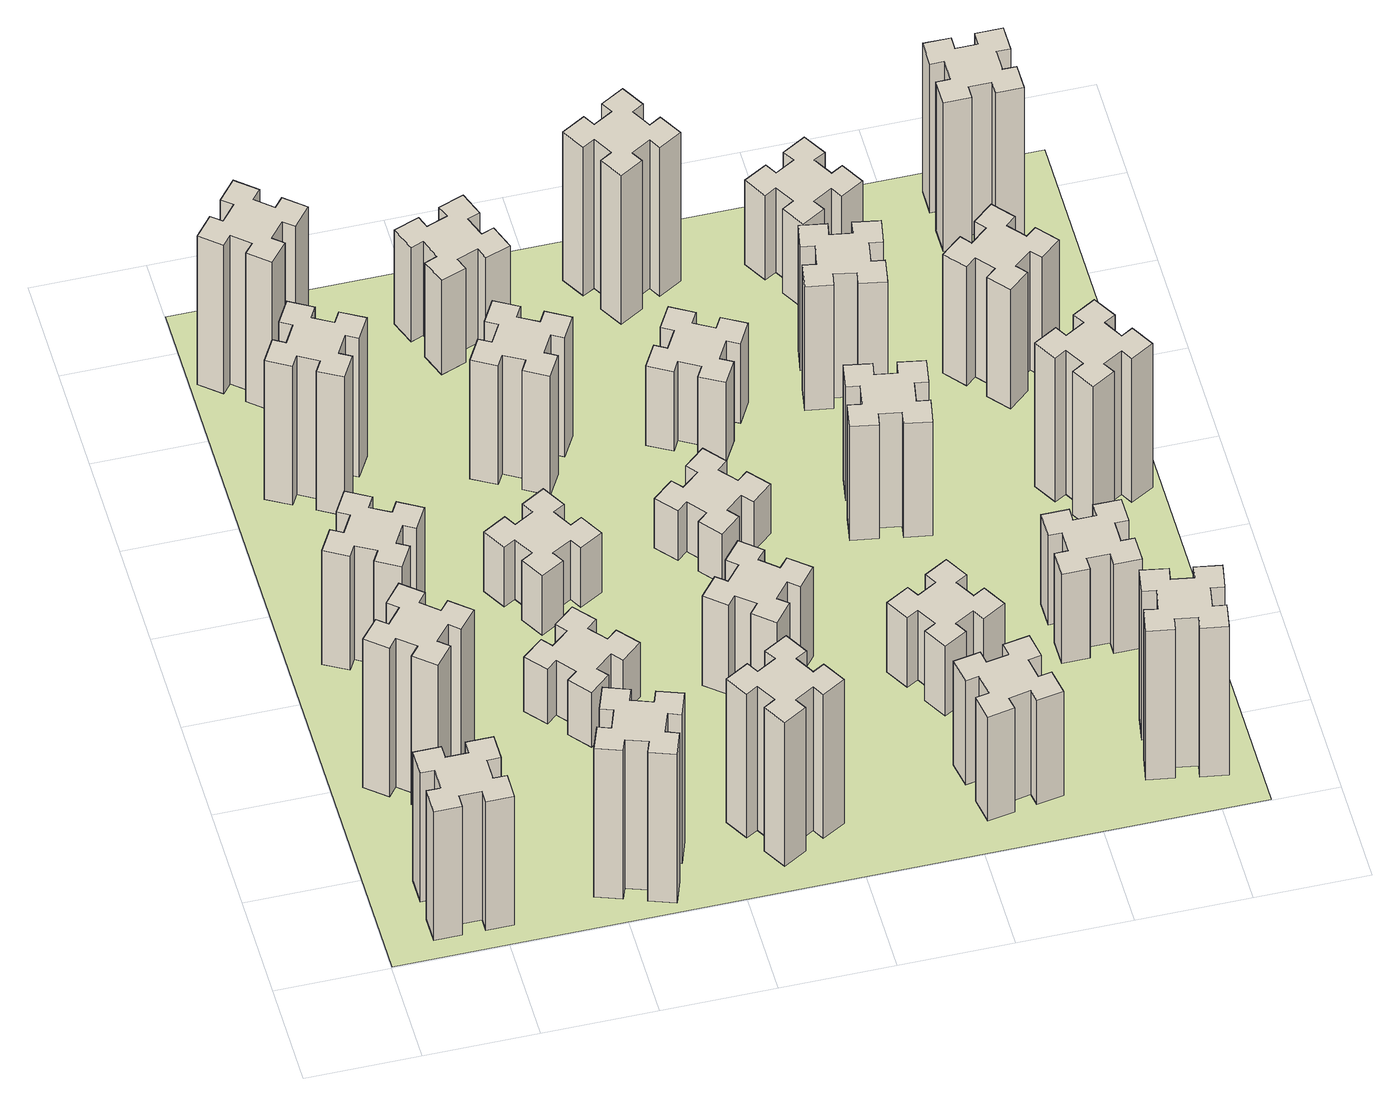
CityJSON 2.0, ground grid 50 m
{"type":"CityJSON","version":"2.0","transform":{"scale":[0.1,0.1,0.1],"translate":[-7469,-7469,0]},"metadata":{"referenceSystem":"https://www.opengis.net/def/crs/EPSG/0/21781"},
"CityObjects":{
"building1":{"type":"Building","attributes":{"class":"1000","function":"1000","usage":"1000","yearOfConstruction":2016,"roofType":"1000","measuredHeight":78,"storeysAboveGround":30,"storeysBelowGround":0},"geometry":[{"type":"Solid","lod":"1","boundaries":[[[[0,1,2,3,4,5,6,7,8,9,10,11,12,13,14,15,16,17,18,19]],[[17,16,20,21]],[[16,15,22,20]],[[15,14,23,22]],[[14,13,24,23]],[[13,12,25,24]],[[12,11,26,25]],[[11,10,27,26]],[[10,9,28,27]],[[9,8,29,28]],[[8,7,30,29]],[[7,6,31,30]],[[6,5,32,31]],[[5,4,33,32]],[[4,3,34,33]],[[3,2,35,34]],[[2,1,36,35]],[[1,0,37,36]],[[0,19,38,37]],[[19,18,39,38]],[[18,17,21,39]],[[24,25,26,27,28,29,30,31,32,33,34,35,36,37,38,39,21,20,22,23]]]]}]},
"building2":{"type":"Building","attributes":{"class":"1000","function":"1000","usage":"1000","yearOfConstruction":2016,"roofType":"1000","measuredHeight":90,"storeysAboveGround":30,"storeysBelowGround":0},"geometry":[{"type":"Solid","lod":"1","boundaries":[[[[40,41,42,43,44,45,46,47,48,49,50,51,52,53,54,55,56,57,58,59]],[[57,56,60,61]],[[56,55,62,60]],[[55,54,63,62]],[[54,53,64,63]],[[53,52,65,64]],[[52,51,66,65]],[[51,50,67,66]],[[50,49,68,67]],[[49,48,69,68]],[[48,47,70,69]],[[47,46,71,70]],[[46,45,72,71]],[[45,44,73,72]],[[44,43,74,73]],[[43,42,75,74]],[[42,41,76,75]],[[41,40,77,76]],[[40,59,78,77]],[[59,58,79,78]],[[58,57,61,79]],[[64,65,66,67,68,69,70,71,72,73,74,75,76,77,78,79,61,60,62,63]]]]}]},
"building3":{"type":"Building","attributes":{"class":"1000","function":"1000","usage":"1000","yearOfConstruction":2016,"roofType":"1000","measuredHeight":69,"storeysAboveGround":30,"storeysBelowGround":0},"geometry":[{"type":"Solid","lod":"1","boundaries":[[[[80,81,82,83,84,85,86,87,88,89,90,91,92,93,94,95,96,97,98,99]],[[97,96,100,101]],[[96,95,102,100]],[[95,94,103,102]],[[94,93,104,103]],[[93,92,105,104]],[[92,91,106,105]],[[91,90,107,106]],[[90,89,108,107]],[[89,88,109,108]],[[88,87,110,109]],[[87,86,111,110]],[[86,85,112,111]],[[85,84,113,112]],[[84,83,114,113]],[[83,82,115,114]],[[82,81,116,115]],[[81,80,117,116]],[[80,99,118,117]],[[99,98,119,118]],[[98,97,101,119]],[[104,105,106,107,108,109,110,111,112,113,114,115,116,117,118,119,101,100,102,103]]]]}]},
"building4":{"type":"Building","attributes":{"class":"1000","function":"1000","usage":"1000","yearOfConstruction":2016,"roofType":"1000","measuredHeight":84,"storeysAboveGround":30,"storeysBelowGround":0},"geometry":[{"type":"Solid","lod":"1","boundaries":[[[[120,121,122,123,124,125,126,127,128,129,130,131,132,133,134,135,136,137,138,139]],[[137,136,140,141]],[[136,135,142,140]],[[135,134,143,142]],[[134,133,144,143]],[[133,132,145,144]],[[132,131,146,145]],[[131,130,147,146]],[[130,129,148,147]],[[129,128,149,148]],[[128,127,150,149]],[[127,126,151,150]],[[126,125,152,151]],[[125,124,153,152]],[[124,123,154,153]],[[123,122,155,154]],[[122,121,156,155]],[[121,120,157,156]],[[120,139,158,157]],[[139,138,159,158]],[[138,137,141,159]],[[144,145,146,147,148,149,150,151,152,153,154,155,156,157,158,159,141,140,142,143]]]]}]},
"building5":{"type":"Building","attributes":{"class":"1000","function":"1000","usage":"1000","yearOfConstruction":2016,"roofType":"1000","measuredHeight":90,"storeysAboveGround":30,"storeysBelowGround":0},"geometry":[{"type":"Solid","lod":"1","boundaries":[[[[160,161,162,163,164,165,166,167,168,169,170,171,172,173,174,175,176,177,178,179]],[[177,176,180,181]],[[176,175,182,180]],[[175,174,183,182]],[[174,173,184,183]],[[173,172,185,184]],[[172,171,186,185]],[[171,170,187,186]],[[170,169,188,187]],[[169,168,189,188]],[[168,167,190,189]],[[167,166,191,190]],[[166,165,192,191]],[[165,164,193,192]],[[164,163,194,193]],[[163,162,195,194]],[[162,161,196,195]],[[161,160,197,196]],[[160,179,198,197]],[[179,178,199,198]],[[178,177,181,199]],[[184,185,186,187,188,189,190,191,192,193,194,195,196,197,198,199,181,180,182,183]]]]}]},
"building6":{"type":"Building","attributes":{"class":"1000","function":"1000","usage":"1000","yearOfConstruction":2016,"roofType":"1000","measuredHeight":90,"storeysAboveGround":30,"storeysBelowGround":0},"geometry":[{"type":"Solid","lod":"1","boundaries":[[[[200,201,202,203,204,205,206,207,208,209,210,211,212,213,214,215,216,217,218,219]],[[217,216,220,221]],[[216,215,222,220]],[[215,214,223,222]],[[214,213,224,223]],[[213,212,225,224]],[[212,211,226,225]],[[211,210,227,226]],[[210,209,228,227]],[[209,208,229,228]],[[208,207,230,229]],[[207,206,231,230]],[[206,205,232,231]],[[205,204,233,232]],[[204,203,234,233]],[[203,202,235,234]],[[202,201,236,235]],[[201,200,237,236]],[[200,219,238,237]],[[219,218,239,238]],[[218,217,221,239]],[[224,225,226,227,228,229,230,231,232,233,234,235,236,237,238,239,221,220,222,223]]]]}]},
"building7":{"type":"Building","attributes":{"class":"1000","function":"1000","usage":"1000","yearOfConstruction":2016,"roofType":"1000","measuredHeight":33,"storeysAboveGround":30,"storeysBelowGround":0},"geometry":[{"type":"Solid","lod":"1","boundaries":[[[[240,241,242,243,244,245,246,247,248,249,250,251,252,253,254,255,256,257,258,259]],[[257,256,260,261]],[[256,255,262,260]],[[255,254,263,262]],[[254,253,264,263]],[[253,252,265,264]],[[252,251,266,265]],[[251,250,267,266]],[[250,249,268,267]],[[249,248,269,268]],[[248,247,270,269]],[[247,246,271,270]],[[246,245,272,271]],[[245,244,273,272]],[[244,243,274,273]],[[243,242,275,274]],[[242,241,276,275]],[[241,240,277,276]],[[240,259,278,277]],[[259,258,279,278]],[[258,257,261,279]],[[264,265,266,267,268,269,270,271,272,273,274,275,276,277,278,279,261,260,262,263]]]]}]},
"building8":{"type":"Building","attributes":{"class":"1000","function":"1000","usage":"1000","yearOfConstruction":2016,"roofType":"1000","measuredHeight":36,"storeysAboveGround":30,"storeysBelowGround":0},"geometry":[{"type":"Solid","lod":"1","boundaries":[[[[280,281,282,283,284,285,286,287,288,289,290,291,292,293,294,295,296,297,298,299]],[[297,296,300,301]],[[296,295,302,300]],[[295,294,303,302]],[[294,293,304,303]],[[293,292,305,304]],[[292,291,306,305]],[[291,290,307,306]],[[290,289,308,307]],[[289,288,309,308]],[[288,287,310,309]],[[287,286,311,310]],[[286,285,312,311]],[[285,284,313,312]],[[284,283,314,313]],[[283,282,315,314]],[[282,281,316,315]],[[281,280,317,316]],[[280,299,318,317]],[[299,298,319,318]],[[298,297,301,319]],[[304,305,306,307,308,309,310,311,312,313,314,315,316,317,318,319,301,300,302,303]]]]}]},
"building9":{"type":"Building","attributes":{"class":"1000","function":"1000","usage":"1000","yearOfConstruction":2016,"roofType":"1000","measuredHeight":87,"storeysAboveGround":30,"storeysBelowGround":0},"geometry":[{"type":"Solid","lod":"1","boundaries":[[[[320,321,322,323,324,325,326,327,328,329,330,331,332,333,334,335,336,337,338,339]],[[337,336,340,341]],[[336,335,342,340]],[[335,334,343,342]],[[334,333,344,343]],[[333,332,345,344]],[[332,331,346,345]],[[331,330,347,346]],[[330,329,348,347]],[[329,328,349,348]],[[328,327,350,349]],[[327,326,351,350]],[[326,325,352,351]],[[325,324,353,352]],[[324,323,354,353]],[[323,322,355,354]],[[322,321,356,355]],[[321,320,357,356]],[[320,339,358,357]],[[339,338,359,358]],[[338,337,341,359]],[[344,345,346,347,348,349,350,351,352,353,354,355,356,357,358,359,341,340,342,343]]]]}]},
"building10":{"type":"Building","attributes":{"class":"1000","function":"1000","usage":"1000","yearOfConstruction":2016,"roofType":"1000","measuredHeight":72,"storeysAboveGround":30,"storeysBelowGround":0},"geometry":[{"type":"Solid","lod":"1","boundaries":[[[[360,361,362,363,364,365,366,367,368,369,370,371,372,373,374,375,376,377,378,379]],[[377,376,380,381]],[[376,375,382,380]],[[375,374,383,382]],[[374,373,384,383]],[[373,372,385,384]],[[372,371,386,385]],[[371,370,387,386]],[[370,369,388,387]],[[369,368,389,388]],[[368,367,390,389]],[[367,366,391,390]],[[366,365,392,391]],[[365,364,393,392]],[[364,363,394,393]],[[363,362,395,394]],[[362,361,396,395]],[[361,360,397,396]],[[360,379,398,397]],[[379,378,399,398]],[[378,377,381,399]],[[384,385,386,387,388,389,390,391,392,393,394,395,396,397,398,399,381,380,382,383]]]]}]},
"building11":{"type":"Building","attributes":{"class":"1000","function":"1000","usage":"1000","yearOfConstruction":2016,"roofType":"1000","measuredHeight":57,"storeysAboveGround":30,"storeysBelowGround":0},"geometry":[{"type":"Solid","lod":"1","boundaries":[[[[400,401,402,403,404,405,406,407,408,409,410,411,412,413,414,415,416,417,418,419]],[[417,416,420,421]],[[416,415,422,420]],[[415,414,423,422]],[[414,413,424,423]],[[413,412,425,424]],[[412,411,426,425]],[[411,410,427,426]],[[410,409,428,427]],[[409,408,429,428]],[[408,407,430,429]],[[407,406,431,430]],[[406,405,432,431]],[[405,404,433,432]],[[404,403,434,433]],[[403,402,435,434]],[[402,401,436,435]],[[401,400,437,436]],[[400,419,438,437]],[[419,418,439,438]],[[418,417,421,439]],[[424,425,426,427,428,429,430,431,432,433,434,435,436,437,438,439,421,420,422,423]]]]}]},
"building12":{"type":"Building","attributes":{"class":"1000","function":"1000","usage":"1000","yearOfConstruction":2016,"roofType":"1000","measuredHeight":54,"storeysAboveGround":30,"storeysBelowGround":0},"geometry":[{"type":"Solid","lod":"1","boundaries":[[[[440,441,442,443,444,445,446,447,448,449,450,451,452,453,454,455,456,457,458,459]],[[457,456,460,461]],[[456,455,462,460]],[[455,454,463,462]],[[454,453,464,463]],[[453,452,465,464]],[[452,451,466,465]],[[451,450,467,466]],[[450,449,468,467]],[[449,448,469,468]],[[448,447,470,469]],[[447,446,471,470]],[[446,445,472,471]],[[445,444,473,472]],[[444,443,474,473]],[[443,442,475,474]],[[442,441,476,475]],[[441,440,477,476]],[[440,459,478,477]],[[459,458,479,478]],[[458,457,461,479]],[[464,465,466,467,468,469,470,471,472,473,474,475,476,477,478,479,461,460,462,463]]]]}]},
"building13":{"type":"Building","attributes":{"class":"1000","function":"1000","usage":"1000","yearOfConstruction":2016,"roofType":"1000","measuredHeight":30,"storeysAboveGround":30,"storeysBelowGround":0},"geometry":[{"type":"Solid","lod":"1","boundaries":[[[[480,481,482,483,484,485,486,487,488,489,490,491,492,493,494,495,496,497,498,499]],[[497,496,500,501]],[[496,495,502,500]],[[495,494,503,502]],[[494,493,504,503]],[[493,492,505,504]],[[492,491,506,505]],[[491,490,507,506]],[[490,489,508,507]],[[489,488,509,508]],[[488,487,510,509]],[[487,486,511,510]],[[486,485,512,511]],[[485,484,513,512]],[[484,483,514,513]],[[483,482,515,514]],[[482,481,516,515]],[[481,480,517,516]],[[480,499,518,517]],[[499,498,519,518]],[[498,497,501,519]],[[504,505,506,507,508,509,510,511,512,513,514,515,516,517,518,519,501,500,502,503]]]]}]},
"building14":{"type":"Building","attributes":{"class":"1000","function":"1000","usage":"1000","yearOfConstruction":2016,"roofType":"1000","measuredHeight":48,"storeysAboveGround":30,"storeysBelowGround":0},"geometry":[{"type":"Solid","lod":"1","boundaries":[[[[520,521,522,523,524,525,526,527,528,529,530,531,532,533,534,535,536,537,538,539]],[[537,536,540,541]],[[536,535,542,540]],[[535,534,543,542]],[[534,533,544,543]],[[533,532,545,544]],[[532,531,546,545]],[[531,530,547,546]],[[530,529,548,547]],[[529,528,549,548]],[[528,527,550,549]],[[527,526,551,550]],[[526,525,552,551]],[[525,524,553,552]],[[524,523,554,553]],[[523,522,555,554]],[[522,521,556,555]],[[521,520,557,556]],[[520,539,558,557]],[[539,538,559,558]],[[538,537,541,559]],[[544,545,546,547,548,549,550,551,552,553,554,555,556,557,558,559,541,540,542,543]]]]}]},
"building15":{"type":"Building","attributes":{"class":"1000","function":"1000","usage":"1000","yearOfConstruction":2016,"roofType":"1000","measuredHeight":63,"storeysAboveGround":30,"storeysBelowGround":0},"geometry":[{"type":"Solid","lod":"1","boundaries":[[[[560,561,562,563,564,565,566,567,568,569,570,571,572,573,574,575,576,577,578,579]],[[577,576,580,581]],[[576,575,582,580]],[[575,574,583,582]],[[574,573,584,583]],[[573,572,585,584]],[[572,571,586,585]],[[571,570,587,586]],[[570,569,588,587]],[[569,568,589,588]],[[568,567,590,589]],[[567,566,591,590]],[[566,565,592,591]],[[565,564,593,592]],[[564,563,594,593]],[[563,562,595,594]],[[562,561,596,595]],[[561,560,597,596]],[[560,579,598,597]],[[579,578,599,598]],[[578,577,581,599]],[[584,585,586,587,588,589,590,591,592,593,594,595,596,597,598,599,581,580,582,583]]]]}]},
"building16":{"type":"Building","attributes":{"class":"1000","function":"1000","usage":"1000","yearOfConstruction":2016,"roofType":"1000","measuredHeight":90,"storeysAboveGround":30,"storeysBelowGround":0},"geometry":[{"type":"Solid","lod":"1","boundaries":[[[[600,601,602,603,604,605,606,607,608,609,610,611,612,613,614,615,616,617,618,619]],[[617,616,620,621]],[[616,615,622,620]],[[615,614,623,622]],[[614,613,624,623]],[[613,612,625,624]],[[612,611,626,625]],[[611,610,627,626]],[[610,609,628,627]],[[609,608,629,628]],[[608,607,630,629]],[[607,606,631,630]],[[606,605,632,631]],[[605,604,633,632]],[[604,603,634,633]],[[603,602,635,634]],[[602,601,636,635]],[[601,600,637,636]],[[600,619,638,637]],[[619,618,639,638]],[[618,617,621,639]],[[624,625,626,627,628,629,630,631,632,633,634,635,636,637,638,639,621,620,622,623]]]]}]},
"building17":{"type":"Building","attributes":{"class":"1000","function":"1000","usage":"1000","yearOfConstruction":2016,"roofType":"1000","measuredHeight":42,"storeysAboveGround":30,"storeysBelowGround":0},"geometry":[{"type":"Solid","lod":"1","boundaries":[[[[640,641,642,643,644,645,646,647,648,649,650,651,652,653,654,655,656,657,658,659]],[[657,656,660,661]],[[656,655,662,660]],[[655,654,663,662]],[[654,653,664,663]],[[653,652,665,664]],[[652,651,666,665]],[[651,650,667,666]],[[650,649,668,667]],[[649,648,669,668]],[[648,647,670,669]],[[647,646,671,670]],[[646,645,672,671]],[[645,644,673,672]],[[644,643,674,673]],[[643,642,675,674]],[[642,641,676,675]],[[641,640,677,676]],[[640,659,678,677]],[[659,658,679,678]],[[658,657,661,679]],[[664,665,666,667,668,669,670,671,672,673,674,675,676,677,678,679,661,660,662,663]]]]}]},
"building18":{"type":"Building","attributes":{"class":"1000","function":"1000","usage":"1000","yearOfConstruction":2016,"roofType":"1000","measuredHeight":69,"storeysAboveGround":30,"storeysBelowGround":0},"geometry":[{"type":"Solid","lod":"1","boundaries":[[[[680,681,682,683,684,685,686,687,688,689,690,691,692,693,694,695,696,697,698,699]],[[697,696,700,701]],[[696,695,702,700]],[[695,694,703,702]],[[694,693,704,703]],[[693,692,705,704]],[[692,691,706,705]],[[691,690,707,706]],[[690,689,708,707]],[[689,688,709,708]],[[688,687,710,709]],[[687,686,711,710]],[[686,685,712,711]],[[685,684,713,712]],[[684,683,714,713]],[[683,682,715,714]],[[682,681,716,715]],[[681,680,717,716]],[[680,699,718,717]],[[699,698,719,718]],[[698,697,701,719]],[[704,705,706,707,708,709,710,711,712,713,714,715,716,717,718,719,701,700,702,703]]]]}]},
"building19":{"type":"Building","attributes":{"class":"1000","function":"1000","usage":"1000","yearOfConstruction":2016,"roofType":"1000","measuredHeight":75,"storeysAboveGround":30,"storeysBelowGround":0},"geometry":[{"type":"Solid","lod":"1","boundaries":[[[[720,721,722,723,724,725,726,727,728,729,730,731,732,733,734,735,736,737,738,739]],[[737,736,740,741]],[[736,735,742,740]],[[735,734,743,742]],[[734,733,744,743]],[[733,732,745,744]],[[732,731,746,745]],[[731,730,747,746]],[[730,729,748,747]],[[729,728,749,748]],[[728,727,750,749]],[[727,726,751,750]],[[726,725,752,751]],[[725,724,753,752]],[[724,723,754,753]],[[723,722,755,754]],[[722,721,756,755]],[[721,720,757,756]],[[720,739,758,757]],[[739,738,759,758]],[[738,737,741,759]],[[744,745,746,747,748,749,750,751,752,753,754,755,756,757,758,759,741,740,742,743]]]]}]},
"building20":{"type":"Building","attributes":{"class":"1000","function":"1000","usage":"1000","yearOfConstruction":2016,"roofType":"1000","measuredHeight":90,"storeysAboveGround":30,"storeysBelowGround":0},"geometry":[{"type":"Solid","lod":"1","boundaries":[[[[760,761,762,763,764,765,766,767,768,769,770,771,772,773,774,775,776,777,778,779]],[[777,776,780,781]],[[776,775,782,780]],[[775,774,783,782]],[[774,773,784,783]],[[773,772,785,784]],[[772,771,786,785]],[[771,770,787,786]],[[770,769,788,787]],[[769,768,789,788]],[[768,767,790,789]],[[767,766,791,790]],[[766,765,792,791]],[[765,764,793,792]],[[764,763,794,793]],[[763,762,795,794]],[[762,761,796,795]],[[761,760,797,796]],[[760,779,798,797]],[[779,778,799,798]],[[778,777,781,799]],[[784,785,786,787,788,789,790,791,792,793,794,795,796,797,798,799,781,780,782,783]]]]}]},
"building21":{"type":"Building","attributes":{"class":"1000","function":"1000","usage":"1000","yearOfConstruction":2016,"roofType":"1000","measuredHeight":54,"storeysAboveGround":30,"storeysBelowGround":0},"geometry":[{"type":"Solid","lod":"1","boundaries":[[[[800,801,802,803,804,805,806,807,808,809,810,811,812,813,814,815,816,817,818,819]],[[817,816,820,821]],[[816,815,822,820]],[[815,814,823,822]],[[814,813,824,823]],[[813,812,825,824]],[[812,811,826,825]],[[811,810,827,826]],[[810,809,828,827]],[[809,808,829,828]],[[808,807,830,829]],[[807,806,831,830]],[[806,805,832,831]],[[805,804,833,832]],[[804,803,834,833]],[[803,802,835,834]],[[802,801,836,835]],[[801,800,837,836]],[[800,819,838,837]],[[819,818,839,838]],[[818,817,821,839]],[[824,825,826,827,828,829,830,831,832,833,834,835,836,837,838,839,821,820,822,823]]]]}]},
"building22":{"type":"Building","attributes":{"class":"1000","function":"1000","usage":"1000","yearOfConstruction":2016,"roofType":"1000","measuredHeight":51,"storeysAboveGround":30,"storeysBelowGround":0},"geometry":[{"type":"Solid","lod":"1","boundaries":[[[[840,841,842,843,844,845,846,847,848,849,850,851,852,853,854,855,856,857,858,859]],[[857,856,860,861]],[[856,855,862,860]],[[855,854,863,862]],[[854,853,864,863]],[[853,852,865,864]],[[852,851,866,865]],[[851,850,867,866]],[[850,849,868,867]],[[849,848,869,868]],[[848,847,870,869]],[[847,846,871,870]],[[846,845,872,871]],[[845,844,873,872]],[[844,843,874,873]],[[843,842,875,874]],[[842,841,876,875]],[[841,840,877,876]],[[840,859,878,877]],[[859,858,879,878]],[[858,857,861,879]],[[864,865,866,867,868,869,870,871,872,873,874,875,876,877,878,879,861,860,862,863]]]]}]},
"building23":{"type":"Building","attributes":{"class":"1000","function":"1000","usage":"1000","yearOfConstruction":2016,"roofType":"1000","measuredHeight":87,"storeysAboveGround":30,"storeysBelowGround":0},"geometry":[{"type":"Solid","lod":"1","boundaries":[[[[880,881,882,883,884,885,886,887,888,889,890,891,892,893,894,895,896,897,898,899]],[[897,896,900,901]],[[896,895,902,900]],[[895,894,903,902]],[[894,893,904,903]],[[893,892,905,904]],[[892,891,906,905]],[[891,890,907,906]],[[890,889,908,907]],[[889,888,909,908]],[[888,887,910,909]],[[887,886,911,910]],[[886,885,912,911]],[[885,884,913,912]],[[884,883,914,913]],[[883,882,915,914]],[[882,881,916,915]],[[881,880,917,916]],[[880,899,918,917]],[[899,898,919,918]],[[898,897,901,919]],[[904,905,906,907,908,909,910,911,912,913,914,915,916,917,918,919,901,900,902,903]]]]}]},
"building24":{"type":"Building","attributes":{"class":"1000","function":"1000","usage":"1000","yearOfConstruction":2016,"roofType":"1000","measuredHeight":72,"storeysAboveGround":30,"storeysBelowGround":0},"geometry":[{"type":"Solid","lod":"1","boundaries":[[[[920,921,922,923,924,925,926,927,928,929,930,931,932,933,934,935,936,937,938,939]],[[937,936,940,941]],[[936,935,942,940]],[[935,934,943,942]],[[934,933,944,943]],[[933,932,945,944]],[[932,931,946,945]],[[931,930,947,946]],[[930,929,948,947]],[[929,928,949,948]],[[928,927,950,949]],[[927,926,951,950]],[[926,925,952,951]],[[925,924,953,952]],[[924,923,954,953]],[[923,922,955,954]],[[922,921,956,955]],[[921,920,957,956]],[[920,939,958,957]],[[939,938,959,958]],[[938,937,941,959]],[[944,945,946,947,948,949,950,951,952,953,954,955,956,957,958,959,941,940,942,943]]]]}]},
"building25":{"type":"Building","attributes":{"class":"1000","function":"1000","usage":"1000","yearOfConstruction":2016,"roofType":"1000","measuredHeight":90,"storeysAboveGround":30,"storeysBelowGround":0},"geometry":[{"type":"Solid","lod":"1","boundaries":[[[[960,961,962,963,964,965,966,967,968,969,970,971,972,973,974,975,976,977,978,979]],[[977,976,980,981]],[[976,975,982,980]],[[975,974,983,982]],[[974,973,984,983]],[[973,972,985,984]],[[972,971,986,985]],[[971,970,987,986]],[[970,969,988,987]],[[969,968,989,988]],[[968,967,990,989]],[[967,966,991,990]],[[966,965,992,991]],[[965,964,993,992]],[[964,963,994,993]],[[963,962,995,994]],[[962,961,996,995]],[[961,960,997,996]],[[960,979,998,997]],[[979,978,999,998]],[[978,977,981,999]],[[984,985,986,987,988,989,990,991,992,993,994,995,996,997,998,999,981,980,982,983]]]]}]},
"landuse1":{"type":"LandUse","attributes":{"name":"plot1","function":"1010"},"geometry":[{"type":"MultiSurface","lod":"1","boundaries":[[[1000,1001,1002,1003]]]}]}
},
"vertices":[
[265,325,0],[265,225,0],[205,225,0],[205,105,0],[325,105,0],[325,165,0],[425,165,0],[425,105,0],[545,105,0],[545,225,0],[485,225,0],[485,325,0],[545,325,0],[545,445,0],[425,445,0],[425,385,0],[325,385,0],[325,445,0],[205,445,0],[205,325,0],[325,385,780],[325,445,780],[425,385,780],[425,445,780],[545,445,780],[545,325,780],[485,325,780],[485,225,780],[545,225,780],[545,105,780],[425,105,780],[425,165,780],[325,165,780],[325,105,780],[205,105,780],[205,225,780],[265,225,780],[265,325,780],[205,325,780],[205,445,780],
[484,1067,0],[408,1132,0],[446,1178,0],[354,1255,0],[277,1163,0],[323,1124,0],[259,1048,0],[213,1086,0],[136,994,0],[228,917,0],[266,963,0],[343,899,0],[304,853,0],[396,776,0],[473,868,0],[427,906,0],[492,983,0],[538,944,0],[615,1036,0],[523,1113,0],[492,983,900],[538,944,900],[427,906,900],[473,868,900],[396,776,900],[304,853,900],[343,899,900],[266,963,900],[228,917,900],[136,994,900],[213,1086,900],[259,1048,900],[323,1124,900],[277,1163,900],[354,1255,900],[446,1178,900],[408,1132,900],[484,1067,900],[523,1113,900],[615,1036,900],
[474,1826,0],[387,1876,0],[417,1928,0],[313,1988,0],[253,1884,0],[305,1854,0],[255,1767,0],[203,1797,0],[143,1693,0],[247,1633,0],[277,1685,0],[364,1635,0],[334,1583,0],[438,1523,0],[498,1627,0],[446,1657,0],[496,1744,0],[548,1714,0],[608,1818,0],[504,1878,0],[496,1744,690],[548,1714,690],[446,1657,690],[498,1627,690],[438,1523,690],[334,1583,690],[364,1635,690],[277,1685,690],[247,1633,690],[143,1693,690],[203,1797,690],[255,1767,690],[305,1854,690],[253,1884,690],[313,1988,690],[417,1928,690],[387,1876,690],[474,1826,690],[504,1878,690],[608,1818,690],
[446,2597,0],[496,2684,0],[548,2654,0],[608,2758,0],[504,2818,0],[474,2766,0],[387,2816,0],[417,2868,0],[313,2928,0],[253,2824,0],[305,2794,0],[255,2707,0],[203,2737,0],[143,2633,0],[247,2573,0],[277,2625,0],[364,2575,0],[334,2523,0],[438,2463,0],[498,2567,0],[364,2575,840],[334,2523,840],[277,2625,840],[247,2573,840],[143,2633,840],[203,2737,840],[255,2707,840],[305,2794,840],[253,2824,840],[313,2928,840],[417,2868,840],[387,2816,840],[474,2766,840],[504,2818,840],[608,2758,840],[548,2654,840],[496,2684,840],[446,2597,840],[498,2567,840],[438,2463,840],
[1029,360,0],[995,266,0],[939,287,0],[897,174,0],[1010,133,0],[1031,189,0],[1125,155,0],[1104,99,0],[1217,57,0],[1258,170,0],[1202,191,0],[1236,285,0],[1292,264,0],[1333,377,0],[1220,418,0],[1200,362,0],[1106,396,0],[1127,452,0],[1014,493,0],[973,380,0],[1106,396,900],[1127,452,900],[1200,362,900],[1220,418,900],[1333,377,900],[1292,264,900],[1236,285,900],[1202,191,900],[1258,170,900],[1217,57,900],[1104,99,900],[1125,155,900],[1031,189,900],[1010,133,900],[897,174,900],[939,287,900],[995,266,900],[1029,360,900],[973,380,900],[1014,493,900],
[384,3387,0],[308,3452,0],[346,3498,0],[254,3575,0],[177,3483,0],[223,3444,0],[159,3368,0],[113,3406,0],[36,3314,0],[128,3237,0],[166,3283,0],[243,3219,0],[204,3173,0],[296,3096,0],[373,3188,0],[327,3226,0],[392,3303,0],[438,3264,0],[515,3356,0],[423,3433,0],[392,3303,900],[438,3264,900],[327,3226,900],[373,3188,900],[296,3096,900],[204,3173,900],[243,3219,900],[166,3283,900],[128,3237,900],[36,3314,900],[113,3406,900],[159,3368,900],[223,3444,900],[177,3483,900],[254,3575,900],[346,3498,900],[308,3452,900],[384,3387,900],[423,3433,900],[515,3356,900],
[1083,1332,0],[1006,1267,0],[968,1313,0],[876,1236,0],[953,1144,0],[999,1183,0],[1063,1106,0],[1017,1068,0],[1094,976,0],[1186,1053,0],[1148,1099,0],[1224,1163,0],[1263,1117,0],[1355,1194,0],[1278,1286,0],[1232,1248,0],[1167,1324,0],[1213,1363,0],[1136,1455,0],[1044,1378,0],[1167,1324,330],[1213,1363,330],[1232,1248,330],[1278,1286,330],[1355,1194,330],[1263,1117,330],[1224,1163,330],[1148,1099,330],[1186,1053,330],[1094,976,330],[1017,1068,330],[1063,1106,330],[999,1183,330],[953,1144,330],[876,1236,330],[968,1313,330],[1006,1267,330],[1083,1332,330],[1044,1378,330],[1136,1455,330],
[1236,1867,0],[1186,1954,0],[1238,1984,0],[1178,2088,0],[1074,2028,0],[1104,1976,0],[1017,1926,0],[987,1978,0],[883,1918,0],[943,1814,0],[995,1844,0],[1045,1757,0],[993,1727,0],[1053,1623,0],[1157,1683,0],[1127,1735,0],[1214,1785,0],[1244,1733,0],[1348,1793,0],[1288,1897,0],[1214,1785,360],[1244,1733,360],[1127,1735,360],[1157,1683,360],[1053,1623,360],[993,1727,360],[1045,1757,360],[995,1844,360],[943,1814,360],[883,1918,360],[987,1978,360],[1017,1926,360],[1104,1976,360],[1074,2028,360],[1178,2088,360],[1238,1984,360],[1186,1954,360],[1236,1867,360],[1288,1897,360],[1348,1793,360],
[1744,496,0],[1657,446,0],[1627,498,0],[1523,438,0],[1583,334,0],[1635,364,0],[1685,277,0],[1633,247,0],[1693,143,0],[1797,203,0],[1767,255,0],[1854,305,0],[1884,253,0],[1988,313,0],[1928,417,0],[1876,387,0],[1826,474,0],[1878,504,0],[1818,608,0],[1714,548,0],[1826,474,870],[1878,504,870],[1876,387,870],[1928,417,870],[1988,313,870],[1884,253,870],[1854,305,870],[1767,255,870],[1797,203,870],[1693,143,870],[1633,247,870],[1685,277,870],[1635,364,870],[1583,334,870],[1523,438,870],[1627,498,870],[1657,446,870],[1744,496,870],[1714,548,870],[1818,608,870],
[1314,2666,0],[1227,2716,0],[1257,2768,0],[1153,2828,0],[1093,2724,0],[1145,2694,0],[1095,2607,0],[1043,2637,0],[983,2533,0],[1087,2473,0],[1117,2525,0],[1204,2475,0],[1174,2423,0],[1278,2363,0],[1338,2467,0],[1286,2497,0],[1336,2584,0],[1388,2554,0],[1448,2658,0],[1344,2718,0],[1336,2584,720],[1388,2554,720],[1286,2497,720],[1338,2467,720],[1278,2363,720],[1174,2423,720],[1204,2475,720],[1117,2525,720],[1087,2473,720],[983,2533,720],[1043,2637,720],[1095,2607,720],[1145,2694,720],[1093,2724,720],[1153,2828,720],[1257,2768,720],[1227,2716,720],[1314,2666,720],[1344,2718,720],[1448,2658,720],
[1125,3456,0],[1031,3422,0],[1010,3478,0],[897,3437,0],[939,3324,0],[995,3345,0],[1029,3251,0],[973,3230,0],[1014,3117,0],[1127,3159,0],[1106,3215,0],[1200,3249,0],[1220,3193,0],[1333,3234,0],[1292,3347,0],[1236,3326,0],[1202,3420,0],[1258,3440,0],[1217,3553,0],[1104,3512,0],[1202,3420,570],[1258,3440,570],[1236,3326,570],[1292,3347,570],[1333,3234,570],[1220,3193,570],[1200,3249,570],[1106,3215,570],[1127,3159,570],[1014,3117,570],[973,3230,570],[1029,3251,570],[995,3345,570],[939,3324,570],[897,3437,570],[1010,3478,570],[1031,3422,570],[1125,3456,570],[1104,3512,570],[1217,3553,570],
[1746,1163,0],[1823,1099,0],[1784,1053,0],[1876,976,0],[1953,1068,0],[1907,1106,0],[1972,1183,0],[2018,1144,0],[2095,1236,0],[2003,1313,0],[1964,1267,0],[1888,1332,0],[1926,1378,0],[1834,1455,0],[1757,1363,0],[1803,1324,0],[1739,1248,0],[1693,1286,0],[1616,1194,0],[1708,1117,0],[1739,1248,540],[1693,1286,540],[1803,1324,540],[1757,1363,540],[1834,1455,540],[1926,1378,540],[1888,1332,540],[1964,1267,540],[2003,1313,540],[2095,1236,540],[2018,1144,540],[1972,1183,540],[1907,1106,540],[1953,1068,540],[1876,976,540],[1784,1053,540],[1823,1099,540],[1746,1163,540],[1708,1117,540],[1616,1194,540],
[1972,1988,0],[1907,2064,0],[1953,2103,0],[1876,2195,0],[1784,2118,0],[1823,2072,0],[1746,2007,0],[1708,2053,0],[1616,1976,0],[1693,1884,0],[1739,1923,0],[1803,1846,0],[1757,1808,0],[1834,1716,0],[1926,1793,0],[1888,1839,0],[1964,1903,0],[2003,1857,0],[2095,1934,0],[2018,2026,0],[1964,1903,300],[2003,1857,300],[1888,1839,300],[1926,1793,300],[1834,1716,300],[1757,1808,300],[1803,1846,300],[1739,1923,300],[1693,1884,300],[1616,1976,300],[1708,2053,300],[1746,2007,300],[1823,2072,300],[1784,2118,300],[1876,2195,300],[1953,2103,300],[1907,2064,300],[1972,1988,300],[2018,2026,300],[2095,1934,300],
[2026,2497,0],[2076,2584,0],[2128,2554,0],[2188,2658,0],[2084,2718,0],[2054,2666,0],[1967,2716,0],[1997,2768,0],[1893,2828,0],[1833,2724,0],[1885,2694,0],[1835,2607,0],[1783,2637,0],[1723,2533,0],[1827,2473,0],[1857,2525,0],[1944,2475,0],[1914,2423,0],[2018,2363,0],[2078,2467,0],[1944,2475,480],[1914,2423,480],[1857,2525,480],[1827,2473,480],[1723,2533,480],[1783,2637,480],[1835,2607,480],[1885,2694,480],[1833,2724,480],[1893,2828,480],[1997,2768,480],[1967,2716,480],[2054,2666,480],[2084,2718,480],[2188,2658,480],[2128,2554,480],[2076,2584,480],[2026,2497,480],[2078,2467,480],[2018,2363,480],
[2665,258,0],[2764,276,0],[2774,217,0],[2892,237,0],[2871,356,0],[2812,345,0],[2795,444,0],[2854,454,0],[2833,572,0],[2715,551,0],[2725,492,0],[2627,475,0],[2617,534,0],[2498,513,0],[2519,395,0],[2578,405,0],[2596,307,0],[2537,297,0],[2557,178,0],[2676,199,0],[2596,307,630],[2537,297,630],[2578,405,630],[2519,395,630],[2498,513,630],[2617,534,630],[2627,475,630],[2725,492,630],[2715,551,630],[2833,572,630],[2854,454,630],[2795,444,630],[2812,345,630],[2871,356,630],[2892,237,630],[2774,217,630],[2764,276,630],[2665,258,630],[2676,199,630],[2557,178,630],
[1844,3556,0],[1757,3506,0],[1727,3558,0],[1623,3498,0],[1683,3394,0],[1735,3424,0],[1785,3337,0],[1733,3307,0],[1793,3203,0],[1897,3263,0],[1867,3315,0],[1954,3365,0],[1984,3313,0],[2088,3373,0],[2028,3477,0],[1976,3447,0],[1926,3534,0],[1978,3564,0],[1918,3668,0],[1814,3608,0],[1926,3534,900],[1978,3564,900],[1976,3447,900],[2028,3477,900],[2088,3373,900],[1984,3313,900],[1954,3365,900],[1867,3315,900],[1897,3263,900],[1793,3203,900],[1733,3307,900],[1785,3337,900],[1735,3424,900],[1683,3394,900],[1623,3498,900],[1727,3558,900],[1757,3506,900],[1844,3556,900],[1814,3608,900],[1918,3668,900],
[2584,1136,0],[2497,1086,0],[2467,1138,0],[2363,1078,0],[2423,974,0],[2475,1004,0],[2525,917,0],[2473,887,0],[2533,783,0],[2637,843,0],[2607,895,0],[2694,945,0],[2724,893,0],[2828,953,0],[2768,1057,0],[2716,1027,0],[2666,1114,0],[2718,1144,0],[2658,1248,0],[2554,1188,0],[2666,1114,420],[2718,1144,420],[2716,1027,420],[2768,1057,420],[2828,953,420],[2724,893,420],[2694,945,420],[2607,895,420],[2637,843,420],[2533,783,420],[2473,887,420],[2525,917,420],[2475,1004,420],[2423,974,420],[2363,1078,420],[2467,1138,420],[2497,1086,420],[2584,1136,420],[2554,1188,420],[2658,1248,420],
[2496,2024,0],[2478,1925,0],[2419,1936,0],[2398,1817,0],[2517,1797,0],[2527,1856,0],[2625,1838,0],[2615,1779,0],[2733,1758,0],[2754,1877,0],[2695,1887,0],[2712,1985,0],[2771,1975,0],[2792,2093,0],[2674,2114,0],[2664,2055,0],[2565,2072,0],[2576,2131,0],[2457,2152,0],[2437,2034,0],[2565,2072,690],[2576,2131,690],[2664,2055,690],[2674,2114,690],[2792,2093,690],[2771,1975,690],[2712,1985,690],[2695,1887,690],[2754,1877,690],[2733,1758,690],[2615,1779,690],[2625,1838,690],[2527,1856,690],[2517,1797,690],[2398,1817,690],[2419,1936,690],[2478,1925,690],[2496,2024,690],[2437,2034,690],[2457,2152,690],
[2664,2795,0],[2565,2812,0],[2576,2871,0],[2457,2892,0],[2437,2774,0],[2496,2764,0],[2478,2665,0],[2419,2676,0],[2398,2557,0],[2517,2537,0],[2527,2596,0],[2625,2578,0],[2615,2519,0],[2733,2498,0],[2754,2617,0],[2695,2627,0],[2712,2725,0],[2771,2715,0],[2792,2833,0],[2674,2854,0],[2712,2725,750],[2771,2715,750],[2695,2627,750],[2754,2617,750],[2733,2498,750],[2615,2519,750],[2625,2578,750],[2527,2596,750],[2517,2537,750],[2398,2557,750],[2419,2676,750],[2478,2665,750],[2496,2764,750],[2437,2774,750],[2457,2892,750],[2576,2871,750],[2565,2812,750],[2664,2795,750],[2674,2854,750],[2792,2833,750],
[3336,444,0],[3318,345,0],[3259,356,0],[3238,237,0],[3357,217,0],[3367,276,0],[3465,258,0],[3455,199,0],[3573,178,0],[3594,297,0],[3535,307,0],[3552,405,0],[3611,395,0],[3632,513,0],[3514,534,0],[3504,475,0],[3405,492,0],[3416,551,0],[3297,572,0],[3277,454,0],[3405,492,900],[3416,551,900],[3504,475,900],[3514,534,900],[3632,513,900],[3611,395,900],[3552,405,900],[3535,307,900],[3594,297,900],[3573,178,900],[3455,199,900],[3465,258,900],[3367,276,900],[3357,217,900],[3238,237,900],[3259,356,900],[3318,345,900],[3336,444,900],[3277,454,900],[3297,572,900],
[3185,1005,0],[3285,1005,0],[3285,945,0],[3405,945,0],[3405,1065,0],[3345,1065,0],[3345,1165,0],[3405,1165,0],[3405,1285,0],[3285,1285,0],[3285,1225,0],[3185,1225,0],[3185,1285,0],[3065,1285,0],[3065,1165,0],[3125,1165,0],[3125,1065,0],[3065,1065,0],[3065,945,0],[3185,945,0],[3125,1065,540],[3065,1065,540],[3125,1165,540],[3065,1165,540],[3065,1285,540],[3185,1285,540],[3185,1225,540],[3285,1225,540],[3285,1285,540],[3405,1285,540],[3405,1165,540],[3345,1165,540],[3345,1065,540],[3405,1065,540],[3405,945,540],[3285,945,540],[3285,1005,540],[3185,1005,540],[3185,945,540],[3065,945,540],
[2716,3347,0],[2666,3434,0],[2718,3464,0],[2658,3568,0],[2554,3508,0],[2584,3456,0],[2497,3406,0],[2467,3458,0],[2363,3398,0],[2423,3294,0],[2475,3324,0],[2525,3237,0],[2473,3207,0],[2533,3103,0],[2637,3163,0],[2607,3215,0],[2694,3265,0],[2724,3213,0],[2828,3273,0],[2768,3377,0],[2694,3265,510],[2724,3213,510],[2607,3215,510],[2637,3163,510],[2533,3103,510],[2473,3207,510],[2525,3237,510],[2475,3324,510],[2423,3294,510],[2363,3398,510],[2467,3458,510],[2497,3406,510],[2584,3456,510],[2554,3508,510],[2658,3568,510],[2718,3464,510],[2666,3434,510],[2716,3347,510],[2768,3377,510],[2828,3273,510],
[3556,1867,0],[3506,1954,0],[3558,1984,0],[3498,2088,0],[3394,2028,0],[3424,1976,0],[3337,1926,0],[3307,1978,0],[3203,1918,0],[3263,1814,0],[3315,1844,0],[3365,1757,0],[3313,1727,0],[3373,1623,0],[3477,1683,0],[3447,1735,0],[3534,1785,0],[3564,1733,0],[3668,1793,0],[3608,1897,0],[3534,1785,870],[3564,1733,870],[3447,1735,870],[3477,1683,870],[3373,1623,870],[3313,1727,870],[3365,1757,870],[3315,1844,870],[3263,1814,870],[3203,1918,870],[3307,1978,870],[3337,1926,870],[3424,1976,870],[3394,2028,870],[3498,2088,870],[3558,1984,870],[3506,1954,870],[3556,1867,870],[3608,1897,870],[3668,1793,870],
[3119,2563,0],[3183,2486,0],[3137,2448,0],[3214,2356,0],[3306,2433,0],[3268,2479,0],[3344,2543,0],[3383,2497,0],[3475,2574,0],[3398,2666,0],[3352,2628,0],[3287,2704,0],[3333,2743,0],[3256,2835,0],[3164,2758,0],[3203,2712,0],[3126,2647,0],[3088,2693,0],[2996,2616,0],[3073,2524,0],[3126,2647,720],[3088,2693,720],[3203,2712,720],[3164,2758,720],[3256,2835,720],[3333,2743,720],[3287,2704,720],[3352,2628,720],[3398,2666,720],[3475,2574,720],[3383,2497,720],[3344,2543,720],[3268,2479,720],[3306,2433,720],[3214,2356,720],[3137,2448,720],[3183,2486,720],[3119,2563,720],[3073,2524,720],[2996,2616,720],
[3285,3325,0],[3385,3325,0],[3385,3265,0],[3505,3265,0],[3505,3385,0],[3445,3385,0],[3445,3485,0],[3505,3485,0],[3505,3605,0],[3385,3605,0],[3385,3545,0],[3285,3545,0],[3285,3605,0],[3165,3605,0],[3165,3485,0],[3225,3485,0],[3225,3385,0],[3165,3385,0],[3165,3265,0],[3285,3265,0],[3225,3385,900],[3165,3385,900],[3225,3485,900],[3165,3485,900],[3165,3605,900],[3285,3605,900],[3285,3545,900],[3385,3545,900],[3385,3605,900],[3505,3605,900],[3505,3485,900],[3445,3485,900],[3445,3385,900],[3505,3385,900],[3505,3265,900],[3385,3265,900],[3385,3325,900],[3285,3325,900],[3285,3265,900],[3165,3265,900],
[5,3705,0],[3705,3705,0],[3705,5,0],[5,5,0]
]}
